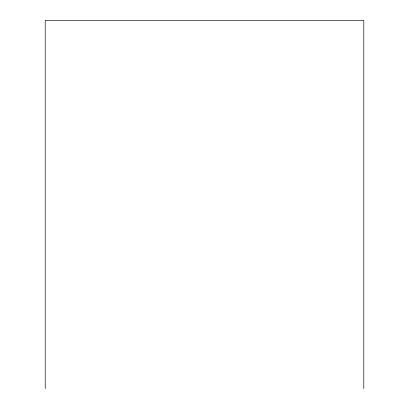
<?xml version="1.0" encoding="UTF-8"?>
<svg xmlns="http://www.w3.org/2000/svg" width="409" height="409" viewBox="0 0 409 409"><rect width="100%" height="100%" fill="white"/><g stroke="black" fill="none" stroke-linecap="round" stroke-linejoin="round"><path stroke-width="0.61" d="M363.785 388.55L363.785 20.45L45.215 20.45L45.215 388.55"/></g></svg>
